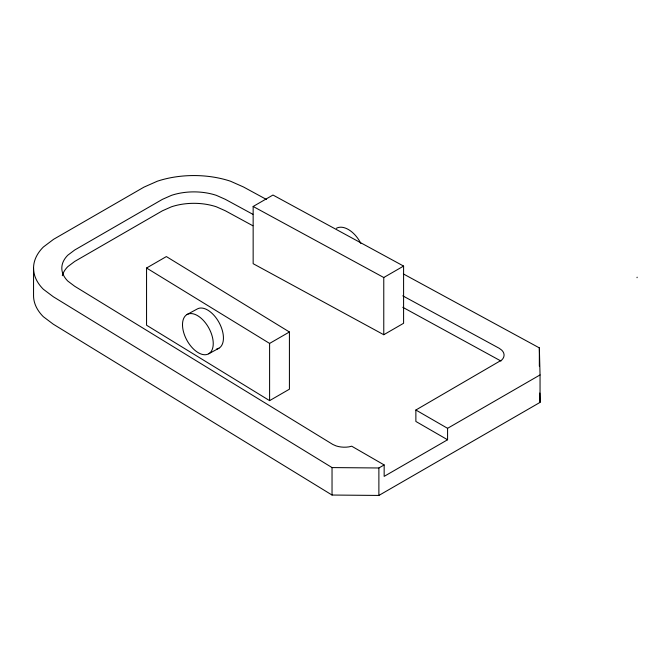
<?xml version="1.0" encoding="UTF-8"?>
<svg xmlns="http://www.w3.org/2000/svg" width="671" height="671" viewBox="0 0 671 671"><rect width="100%" height="100%" fill="white"/><g stroke="black" fill="none" stroke-linecap="round" stroke-linejoin="round"><path stroke-width="1.01" d="M637.031 277.71L637.131 277.182M146.555 268.014L166.374 256.574L289.419 331.986L289.419 389.197L269.599 400.637L146.555 325.225L146.555 268.014L269.599 343.426L269.599 400.637M253.152 206.475L272.971 195.035L403.59 266.077L403.59 323.279L383.77 334.728L253.152 263.686L253.152 206.475L383.77 277.517L403.59 266.077M269.599 343.426L289.419 331.986M403.355 273.927L539.35 347.888L540.046 374.93L447.574 428.324L447.574 439.765L415.869 421.455L415.869 410.015L501.816 359.966A16.867 9.738 0 0 0 501.816 350.228L499.308 348.341L402.759 295.827M266.446 199.463L243.472 186.974L230.489 181.22A73.156 42.239 0 0 0 157.324 181.22L143.938 187.15L53.621 239.287L43.355 247.02A73.156 42.239 0 0 0 43.355 289.26L53.319 296.758L332.036 467.578L378.88 467.981L384.156 464.936L384.156 476.376L447.574 439.765M33.55 268.14L33.55 295.601A73.156 42.239 0 0 0 43.355 316.72L53.319 324.219L332.036 495.039L378.88 495.441L540.046 402.39L540.046 374.93M187.008 314.548L197.207 309.004A22.42 12.556 61.5 0 1 219.962 324.278A22.42 12.556 61.5 0 1 216.616 349.063M208.748 353.76L218.947 348.215M252.875 214.309L225.288 199.312L216.356 195.353A44.89 25.917 0 0 0 171.466 195.353L162.457 199.337L74.741 249.981L67.83 255.181A44.89 25.917 0 0 0 67.83 281.099L74.691 286.257L332.824 444.462L336.087 445.905A16.867 9.738 0 0 0 348.886 446.878L351.713 446.207L384.156 464.936M252.875 225.758L225.288 210.753L216.356 206.794A44.89 25.917 0 0 0 171.466 206.794L162.457 210.778L74.741 261.422L67.83 266.622A44.89 25.917 0 0 0 62.319 275.714M402.759 307.276L500.977 361.04M415.869 410.015L447.574 428.324M539.803 393.03L540.046 402.39M539.35 347.888L539.35 366.198M383.77 277.517L383.77 334.728M378.88 467.981L378.88 495.441M332.036 467.578L332.036 495.039M336.347 228.325A22.42 13.328 58.5 0 1 360.839 243.447M182.504 324.73A22.42 12.556 61.5 0 0 205.569 354.724A22.42 12.556 61.5 0 0 205.569 323.011A22.42 12.556 61.5 0 0 182.504 324.73"/></g></svg>
